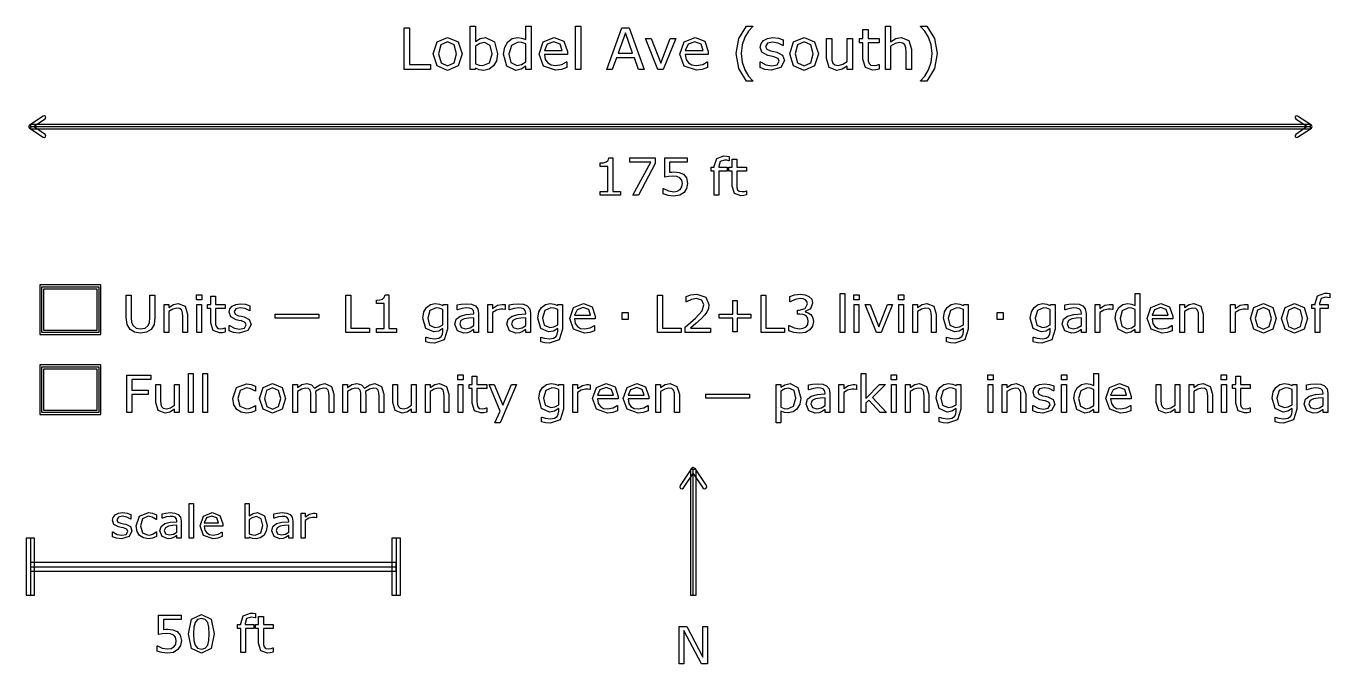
# Model space of a CAD drawing. Extents: x -3 to 198, y 3 to 612.
# Drawn here: x 11.4 to 71.8, y 3.1 to 32.7 of the extents above; entities that cross this region are included whole.
import ezdxf

# ---------------------------------------------------------------- set-up
doc = ezdxf.new("R2010")
doc.units = 0
doc.header["$MEASUREMENT"] = 0
doc.layers.add('Layer 1', color=7, linetype='Continuous')

msp = doc.modelspace()

# ---------------------------------------------------------------- linework, layer by layer
at = {"layer": 'Layer 1', "color": 7}
for points in [[(33.272863, 31.39626), (33.221187, 31.070691), (33.084244, 30.827804), (32.882706, 30.674081), (32.641118, 30.623678), (32.426663, 30.653391), (32.245794, 30.730914), (32.230289, 30.663736), (32.002912, 30.663736), (32.002912, 32.673958), (32.245791, 32.673958), (32.245791, 31.955642), (32.462834, 32.09259), (32.721215, 32.146856), (33.124291, 31.950483), (33.27286, 31.39626), (33.272863, 31.39626)], [(34.821861, 30.663868), (34.578982, 30.663868), (34.578982, 30.815025), (34.360651, 30.674213), (34.113895, 30.62381), (33.703069, 30.822777), (33.551916, 31.374406), (33.603591, 31.701272), (33.745702, 31.945429), (33.949822, 32.095315), (34.192701, 32.146988), (34.39424, 32.122382), (34.578982, 32.048749), (34.578982, 32.674038), (34.821861, 32.674038), (34.821861, 30.663868)], [(37.121461, 30.663868), (36.878581, 30.663868), (36.878581, 32.674091), (37.121461, 32.674091), (37.121461, 30.663868)], [(45.097707, 30.131607), (44.801861, 30.131607), (44.446584, 30.703926), (44.319978, 31.402849), (44.446584, 32.101771), (44.801861, 32.674091), (45.097707, 32.674091), (45.097707, 32.661126), (44.897462, 32.442792), (44.721761, 32.155984), (44.595155, 31.805888), (44.547353, 31.402822), (44.593864, 30.998433), (44.721761, 30.649634), (44.898753, 30.362826), (45.097707, 30.144492), (45.097707, 30.131607)], [(52.434458, 30.663868), (52.191582, 30.663868), (52.191582, 31.485531), (52.179967, 31.671559), (52.137334, 31.808507), (52.044315, 31.888597), (51.886703, 31.915716), (51.678706, 31.866636), (51.470709, 31.74133), (51.470709, 30.663736), (51.22783, 30.663736), (51.22783, 32.673958), (51.470709, 32.673958), (51.470709, 31.946593), (51.705836, 32.093886), (51.955174, 32.146856), (52.311742, 32.006018), (52.434472, 31.60036), (52.434458, 30.663868)], [(53.630768, 31.402849), (53.504159, 30.703926), (53.148885, 30.131607), (52.853039, 30.131607), (52.853039, 30.144571), (53.051992, 30.362905), (53.228983, 30.649713), (53.355591, 30.998513), (53.40339, 31.402902), (53.355591, 31.805967), (53.228983, 32.156063), (53.051992, 32.442871), (52.853039, 32.661205), (52.853039, 32.67417), (53.148885, 32.67417), (53.504159, 32.10185), (53.630768, 31.402928), (53.630768, 31.402849)], [(30.160652, 30.663736), (28.943674, 30.663736), (28.943674, 32.587387), (29.199472, 32.587387), (29.199472, 30.891119), (30.160652, 30.891119), (30.160652, 30.663736)], [(31.626971, 31.384619), (31.446102, 30.827804), (30.961638, 30.623678), (30.474588, 30.827804), (30.295013, 31.384619), (30.474588, 31.941434), (30.961638, 32.146856), (31.446102, 31.941434), (31.626971, 31.384619), (31.626971, 31.384619)], [(36.507803, 31.360198), (35.444563, 31.360198), (35.48461, 31.127656), (35.594422, 30.966181), (35.753328, 30.873153), (35.957449, 30.842144), (36.253298, 30.9003), (36.466462, 31.016557), (36.479373, 31.016557), (36.479373, 30.75171), (36.228742, 30.665165), (35.960026, 30.630266), (35.399337, 30.824073), (35.197799, 31.376999), (35.390294, 31.938973), (35.899307, 32.146988), (36.348891, 31.976438), (36.507795, 31.491987), (36.507803, 31.360198)], [(40.068304, 30.663868), (39.795712, 30.663868), (39.607093, 31.200019), (38.775104, 31.200019), (38.586486, 30.663736), (38.326811, 30.663736), (39.027027, 32.587387), (39.36809, 32.587387), (40.068304, 30.663868)], [(39.528287, 31.419623), (39.191098, 32.364026), (38.852619, 31.419623), (39.528287, 31.419623)], [(41.524286, 32.10693), (40.940343, 30.663868), (40.696173, 30.663868), (40.116106, 32.10693), (40.379655, 32.10693), (40.826654, 30.958429), (41.269781, 32.10693), (41.524286, 32.10693)], [(43.026776, 31.360198), (41.963536, 31.360198), (42.003586, 31.127656), (42.113398, 30.966181), (42.272302, 30.873153), (42.476425, 30.842144), (42.772271, 30.9003), (42.985435, 31.016557), (42.998346, 31.016557), (42.998346, 30.75171), (42.747718, 30.665165), (42.478999, 30.630266), (41.918311, 30.824073), (41.716773, 31.376999), (41.909267, 31.938973), (42.41828, 32.146988), (42.867865, 31.976438), (43.026768, 31.491987), (43.026776, 31.360198)], [(46.557565, 31.079872), (46.393491, 30.755599), (45.947783, 30.628996), (45.653228, 30.666461), (45.429727, 30.750413), (45.429727, 31.023013), (45.442638, 31.023013), (45.698437, 30.884795), (45.968447, 30.834392), (46.219076, 30.886065), (46.30951, 31.048863), (46.260417, 31.178059), (46.071798, 31.252989), (45.936149, 31.280109), (45.784995, 31.313711), (45.514986, 31.460977), (45.43618, 31.701272), (45.472354, 31.869229), (45.584748, 32.01004), (45.7682, 32.105634), (46.018831, 32.141802), (46.279797, 32.109523), (46.500714, 32.033297), (46.500714, 31.773609), (46.487802, 31.773609), (46.261718, 31.888597), (46.000752, 31.936407), (45.77596, 31.884734), (45.684234, 31.733577), (45.739786, 31.599222), (45.915485, 31.525562), (46.065348, 31.494553), (46.204873, 31.466137), (46.465839, 31.333078), (46.557565, 31.079872), (46.557565, 31.079872)], [(48.134985, 31.384751), (47.954118, 30.827936), (47.469654, 30.62381), (46.982604, 30.827936), (46.803026, 31.384751), (46.982604, 31.941566), (47.469654, 32.146988), (47.954118, 31.941566), (48.134985, 31.384751), (48.134985, 31.384751)], [(49.70724, 30.663868), (49.464361, 30.663868), (49.464361, 30.824073), (49.229234, 30.675483), (48.981187, 30.62381), (48.627204, 30.762055), (48.500596, 31.170307), (48.500596, 32.10693), (48.743475, 32.10693), (48.743475, 31.285268), (48.75382, 31.096647), (48.797746, 30.963588), (48.888178, 30.880906), (49.049669, 30.854977), (49.255081, 30.904057), (49.464371, 31.029363), (49.464371, 32.106825), (49.707251, 32.106825), (49.70724, 30.663868)], [(50.934553, 30.676833), (50.784691, 30.64712), (50.641289, 30.635479), (50.305393, 30.754329), (50.190413, 31.135435), (50.190413, 31.902831), (50.02634, 31.902831), (50.02634, 32.106957), (50.190413, 32.106957), (50.190413, 32.521664), (50.433293, 32.521664), (50.433293, 32.106957), (50.934553, 32.106957), (50.934553, 31.902831), (50.433293, 31.902831), (50.433293, 31.245263), (50.438452, 31.06696), (50.474626, 30.94811), (50.552141, 30.871883), (50.704586, 30.8486), (50.828609, 30.865533), (50.921626, 30.895246), (50.934537, 30.895246), (50.934553, 30.676833)], [(31.37634, 31.384619), (31.266527, 31.800623), (30.961638, 31.937571), (30.654163, 31.800623), (30.545642, 31.384619), (30.655454, 30.972504), (30.961638, 30.832963), (31.265236, 30.971208), (31.37634, 31.384619), (31.37634, 31.384619)], [(33.022231, 31.389911), (32.936967, 31.781361), (32.66179, 31.915716), (32.447332, 31.869229), (32.245794, 31.751648), (32.245794, 30.924827), (32.422787, 30.860242), (32.592027, 30.84225), (32.907251, 30.974039), (33.022231, 31.390016), (33.022231, 31.389911)], [(34.578982, 31.01915), (34.578982, 31.847269), (34.403283, 31.907964), (34.234042, 31.924897), (33.916233, 31.78279), (33.802545, 31.379724), (33.890394, 30.988274), (34.172032, 30.855215), (34.38132, 30.900432), (34.578982, 31.019283), (34.578982, 31.01915)], [(36.271384, 31.546253), (36.174492, 31.842083), (35.886395, 31.946725), (35.575044, 31.831764), (35.444563, 31.546253), (36.271384, 31.546253)], [(42.790358, 31.546253), (42.693465, 31.842083), (42.405368, 31.946725), (42.094018, 31.831764), (41.963536, 31.546253), (42.790358, 31.546253)], [(47.884356, 31.384751), (47.774543, 31.800755), (47.469654, 31.937703), (47.162179, 31.800755), (47.053658, 31.384751), (47.16347, 30.972637), (47.469654, 30.833096), (47.773252, 30.97134), (47.884356, 31.384751), (47.884356, 31.384751)], [(12.23283, 28.507279), (11.597727, 28.084052), (11.562235, 28.017906), (11.597727, 27.95176), (12.23283, 27.528533), (12.29247, 27.516838), (12.3429, 27.550758), (12.354596, 27.610395), (12.320681, 27.660825), (11.784797, 28.017906), (12.320681, 28.374987), (12.354596, 28.425417), (12.3429, 28.485054), (12.29247, 28.518974), (12.23283, 28.507279), (12.23283, 28.507279)], [(70.317065, 28.507279), (70.257425, 28.518973), (70.206996, 28.485054), (70.195303, 28.425416), (70.229221, 28.374987), (70.765105, 28.017906), (70.229221, 27.660825), (70.195303, 27.610396), (70.206996, 27.550758), (70.257425, 27.516839), (70.317065, 27.528533), (70.95217, 27.95176), (70.987662, 28.017906), (70.95217, 28.084052), (70.317065, 28.507279)], [(11.641652, 28.123845), (11.641652, 27.911967), (70.908244, 27.911967), (70.908244, 28.123845), (11.641652, 28.123845)], [(11.641652, 28.017906), (70.908244, 28.017906)], [(38.958233, 24.84291), (38.02108, 24.84291), (38.02108, 25.019651), (38.381524, 25.019651), (38.381524, 26.180033), (38.02108, 26.180033), (38.02108, 26.338174), (38.178049, 26.349816), (38.304784, 26.385852), (38.388501, 26.459115), (38.424545, 26.58003), (38.604766, 26.58003), (38.604766, 25.019678), (38.958233, 25.019678), (38.958233, 24.84291)], [(40.575573, 26.314918), (39.791902, 24.84291), (39.54308, 24.84291), (40.376747, 26.370718), (39.390762, 26.370718), (39.390762, 26.574209), (40.575573, 26.574209), (40.575573, 26.314918)], [(42.07083, 25.392872), (42.026644, 25.161494), (41.905722, 24.975466), (41.705734, 24.849895), (41.438309, 24.806874), (41.165072, 24.837089), (40.942992, 24.908024), (40.942992, 25.153345), (40.959263, 25.153345), (41.182505, 25.049867), (41.433653, 25.00801), (41.592945, 25.031293), (41.731309, 25.112679), (41.808048, 25.232456), (41.834792, 25.394063), (41.803397, 25.545219), (41.718519, 25.644041), (41.570855, 25.705662), (41.377844, 25.724183), (41.180182, 25.71016), (41.0174, 25.682273), (41.0174, 26.574077), (42.059196, 26.574077), (42.059196, 26.370586), (41.241806, 26.370586), (41.241806, 25.910158), (41.344123, 25.917038), (41.434817, 25.919683), (41.681313, 25.895342), (41.875488, 25.811601), (42.019664, 25.646501), (42.070824, 25.393031), (42.07083, 25.392872)], [(43.990477, 26.440489), (43.978862, 26.440489), (43.884684, 26.461391), (43.782364, 26.473032), (43.577725, 26.410247), (43.514937, 26.185854), (43.514937, 26.141669), (43.909099, 26.141669), (43.909099, 25.957969), (43.521914, 25.957969), (43.521914, 24.84291), (43.303323, 24.84291), (43.303323, 25.957969), (43.155657, 25.957969), (43.155657, 26.141669), (43.303323, 26.141669), (43.303323, 26.18469), (43.418433, 26.53931), (43.750969, 26.663717), (43.882358, 26.656838), (43.99049, 26.640434), (43.990477, 26.440489)], [(44.803218, 24.854525), (44.668341, 24.827802), (44.53928, 24.817219), (44.236973, 24.92419), (44.133492, 25.267195), (44.133492, 25.957863), (43.985826, 25.957863), (43.985826, 26.141563), (44.133492, 26.141563), (44.133492, 26.514784), (44.352083, 26.514784), (44.352083, 26.141563), (44.803218, 26.141563), (44.803218, 25.957863), (44.352083, 25.957863), (44.352083, 25.366017), (44.356739, 25.205574), (44.389294, 25.098603), (44.459056, 25.029997), (44.596258, 25.009095), (44.707878, 25.024176), (44.791595, 25.050925), (44.80321, 25.050925), (44.803218, 24.854525)], [(12.078317, 20.70208), (12.078317, 18.40042), (14.909149, 18.40042), (14.909149, 20.70208), (12.078317, 20.70208)], [(12.263319, 20.517084), (14.724147, 20.517084), (14.724147, 18.585416), (12.263319, 18.585416), (12.263319, 20.517084)], [(17.410931, 19.188216), (17.369073, 18.85918), (17.234198, 18.626638), (17.024908, 18.497575), (16.745856, 18.456882), (16.462153, 18.499903), (16.258677, 18.626638), (16.122639, 18.856852), (16.081944, 19.188216), (16.081944, 20.224217), (16.312162, 20.224217), (16.312162, 19.1766), (16.330765, 18.95451), (16.395877, 18.806846), (16.534241, 18.692916), (16.745855, 18.654525), (16.95747, 18.691752), (17.096996, 18.806846), (17.160946, 18.958002), (17.180713, 19.17078), (17.180713, 20.224217), (17.410931, 20.224217), (17.410931, 19.188216)], [(19.574749, 20.009111), (19.328253, 20.009111), (19.328253, 20.235832), (19.574749, 20.235832), (19.574749, 20.009111)], [(20.667705, 18.50456), (20.532829, 18.477837), (20.403768, 18.467253), (20.101461, 18.574224), (19.997979, 18.91723), (19.997979, 19.607897), (19.850314, 19.607897), (19.850314, 19.791597), (19.997979, 19.791597), (19.997979, 20.164818), (20.21657, 20.164818), (20.21657, 19.791597), (20.667705, 19.791597), (20.667705, 19.607897), (20.21657, 19.607897), (20.21657, 19.016052), (20.221221, 18.855608), (20.253778, 18.748637), (20.323541, 18.680031), (20.460741, 18.659129), (20.572362, 18.67421), (20.656078, 18.70096), (20.667706, 18.70096), (20.667705, 18.50456)], [(27.340544, 18.492918), (26.245264, 18.492918), (26.245264, 20.224217), (26.475482, 20.224217), (26.475482, 18.697546), (27.340544, 18.697546), (27.340544, 18.492918)], [(28.598607, 18.492918), (27.661454, 18.492918), (27.661454, 18.669659), (28.021898, 18.669659), (28.021898, 19.830041), (27.661454, 19.830041), (27.661454, 19.988182), (27.818423, 19.999824), (27.945159, 20.03586), (28.028875, 20.109123), (28.064919, 20.230038), (28.24514, 20.230038), (28.24514, 18.669686), (28.598607, 18.669686), (28.598607, 18.492918)], [(41.778018, 18.492918), (40.682737, 18.492918), (40.682737, 20.224217), (40.912956, 20.224217), (40.912956, 18.697546), (41.778018, 18.697546), (41.778018, 18.492918)], [(43.134911, 18.492918), (41.96289, 18.492918), (41.96289, 18.735937), (42.207061, 18.945223), (42.436115, 19.153344), (42.74191, 19.496349), (42.824465, 19.771912), (42.734936, 19.982362), (42.487275, 20.059091), (42.25822, 20.02189), (42.017537, 19.907934), (42.005922, 19.907934), (42.005922, 20.152118), (42.225674, 20.226519), (42.493099, 20.260253), (42.910515, 20.131189), (43.061669, 19.783527), (43.036084, 19.598663), (42.962831, 19.437056), (42.855863, 19.295187), (42.708197, 19.140564), (42.451236, 18.903366), (42.203579, 18.691752), (43.134916, 18.691752), (43.134911, 18.492918)], [(44.994096, 19.158), (44.360414, 19.158), (44.360414, 18.524324), (44.167404, 18.524324), (44.167404, 19.158), (43.533722, 19.158), (43.533722, 19.344029), (44.167404, 19.344029), (44.167404, 19.977705), (44.360414, 19.977705), (44.360414, 19.344029), (44.994096, 19.344029), (44.994096, 19.158)], [(46.566092, 18.492918), (45.470811, 18.492918), (45.470811, 20.224217), (45.70103, 20.224217), (45.70103, 18.697546), (46.566092, 18.697546), (46.566092, 18.492918)], [(47.770667, 19.326593), (47.862522, 19.201021), (47.898566, 19.00568), (47.855545, 18.788246), (47.734623, 18.616161), (47.528822, 18.495246), (47.270698, 18.456882), (46.986996, 18.491754), (46.757939, 18.566181), (46.757939, 18.809174), (46.775375, 18.809174), (47.007919, 18.701039), (47.266041, 18.658018), (47.421846, 18.682359), (47.555558, 18.754458), (47.634624, 18.867224), (47.661368, 19.023036), (47.631137, 19.176521), (47.549746, 19.273015), (47.42301, 19.321857), (47.262554, 19.335879), (47.157909, 19.335879), (47.157909, 19.528893), (47.2393, 19.528893), (47.520678, 19.602156), (47.626485, 19.818426), (47.599744, 19.927725), (47.52533, 20.005618), (47.418359, 20.047475), (47.289298, 20.059117), (47.054428, 20.019588), (46.819557, 19.907961), (46.807942, 19.907961), (46.807942, 20.15098), (47.027697, 20.225407), (47.295121, 20.26028), (47.518363, 20.236996), (47.692771, 20.162569), (47.819506, 20.027711), (47.862528, 19.842847), (47.760208, 19.590514), (47.520689, 19.455656), (47.520689, 19.439252), (47.648588, 19.399723), (47.770672, 19.326487), (47.770667, 19.326593)], [(49.350802, 18.492918), (49.132211, 18.492918), (49.132211, 20.30211), (49.350802, 20.30211), (49.350802, 18.492918)], [(50.018202, 20.009111), (49.771706, 20.009111), (49.771706, 20.235832), (50.018202, 20.235832), (50.018202, 20.009111)], [(52.080872, 20.009111), (51.834376, 20.009111), (51.834376, 20.235832), (52.080872, 20.235832), (52.080872, 20.009111)], [(63.013905, 18.492918), (62.795312, 18.492918), (62.795312, 18.628967), (62.598814, 18.502231), (62.376733, 18.456882), (62.006989, 18.635925), (61.870951, 19.132415), (61.91746, 19.426578), (62.045359, 19.646341), (62.22907, 19.781199), (62.44766, 19.827713), (62.629045, 19.805752), (62.795312, 19.739474), (62.795312, 20.302242), (63.013905, 20.302242), (63.013905, 18.492918)], [(71.812192, 20.090497), (71.800577, 20.090497), (71.706396, 20.111399), (71.604076, 20.12304), (71.39944, 20.060255), (71.336652, 19.835862), (71.336652, 19.791677), (71.730814, 19.791677), (71.730814, 19.607977), (71.343629, 19.607977), (71.343629, 18.492918), (71.125038, 18.492918), (71.125038, 19.607977), (70.977372, 19.607977), (70.977372, 19.791677), (71.125038, 19.791677), (71.125038, 19.834698), (71.240145, 20.189318), (71.572683, 20.313725), (71.70407, 20.306846), (71.812202, 20.290442), (71.812192, 20.090497)], [(18.918976, 18.492918), (18.700385, 18.492918), (18.700385, 19.232401), (18.689921, 19.399829), (18.651552, 19.523098), (18.567836, 19.595171), (18.425984, 19.619512), (18.238786, 19.575327), (18.051589, 19.462535), (18.051589, 18.492918), (17.832998, 18.492918), (17.832998, 19.791677), (18.051589, 19.791677), (18.051589, 19.647505), (18.263204, 19.780035), (18.487608, 19.827713), (18.808518, 19.700978), (18.918977, 19.335879), (18.918976, 18.492918)], [(19.560797, 18.492918), (19.342206, 18.492918), (19.342206, 19.791677), (19.560797, 19.791677), (19.560797, 18.492918)], [(21.859491, 18.867329), (21.711826, 18.575494), (21.310688, 18.461538), (21.045588, 18.495273), (20.844438, 18.570838), (20.844438, 18.816186), (20.856064, 18.816186), (21.086282, 18.691779), (21.32929, 18.646429), (21.554857, 18.692943), (21.636248, 18.839442), (21.592064, 18.9557), (21.422308, 19.023142), (21.300222, 19.047484), (21.164184, 19.077699), (20.921176, 19.210255), (20.85025, 19.426526), (20.882806, 19.577682), (20.983963, 19.704417), (21.149069, 19.790459), (21.374636, 19.823003), (21.609505, 19.793952), (21.80833, 19.725346), (21.80833, 19.491639), (21.796704, 19.491639), (21.593228, 19.595118), (21.358359, 19.638139), (21.156046, 19.591625), (21.073493, 19.455603), (21.12349, 19.334662), (21.28162, 19.268411), (21.416495, 19.240497), (21.542069, 19.214833), (21.776938, 19.095082), (21.859491, 18.867171), (21.859491, 18.867329)], [(24.997667, 19.158027), (22.972212, 19.158027), (22.972212, 19.344055), (24.997667, 19.344055), (24.997667, 19.158027)], [(30.957761, 18.640582), (30.807769, 18.155733), (30.346173, 18.001085), (30.143859, 18.016166), (29.950849, 18.056885), (29.950849, 18.280114), (29.962464, 18.280114), (30.13222, 18.228944), (30.364765, 18.197564), (30.549637, 18.224313), (30.663582, 18.298714), (30.721719, 18.408013), (30.739155, 18.55102), (30.739155, 18.669633), (30.549632, 18.55102), (30.320577, 18.512656), (29.950833, 18.680084), (29.814795, 19.154481), (29.861303, 19.442824), (29.990364, 19.653273), (30.174075, 19.781173), (30.389175, 19.827686), (30.577537, 19.804403), (30.739155, 19.735823), (30.753099, 19.791624), (30.957738, 19.791624), (30.957761, 18.640582)], [(30.739171, 18.849867), (30.739171, 19.55797), (30.576389, 19.613771), (30.427561, 19.631233), (30.143859, 19.510319), (30.040375, 19.159191), (30.117115, 18.827801), (30.371752, 18.715035), (30.562437, 18.751072), (30.739171, 18.849893), (30.739171, 18.849867)], [(32.397207, 18.492918), (32.179778, 18.492918), (32.179778, 18.631268), (32.100712, 18.575468), (32.00537, 18.519667), (31.879796, 18.475482), (31.713527, 18.456961), (31.415871, 18.573219), (31.293787, 18.869711), (31.356573, 19.108073), (31.537958, 19.252245), (31.822824, 19.323179), (32.179778, 19.351093), (32.179778, 19.384801), (32.153036, 19.508044), (32.078622, 19.584799), (31.967, 19.620835), (31.830962, 19.630096), (31.639113, 19.606812), (31.420522, 19.541699), (31.408907, 19.541699), (31.408907, 19.763763), (31.593779, 19.802128), (31.832137, 19.82303), (32.070494, 19.799746), (32.247225, 19.722991), (32.358848, 19.58464), (32.397217, 19.374191), (32.397207, 18.492918)], [(33.628526, 19.553314), (33.616911, 19.553314), (33.521568, 19.569718), (33.413436, 19.575539), (33.218099, 19.530189), (33.036714, 19.415096), (33.036714, 18.492918), (32.818124, 18.492918), (32.818124, 19.791677), (33.036714, 19.791677), (33.036714, 19.599827), (33.265769, 19.747491), (33.469247, 19.791677), (33.551799, 19.788237), (33.628539, 19.777918), (33.628526, 19.553314)], [(34.801708, 18.492918), (34.584279, 18.492918), (34.584279, 18.631268), (34.505214, 18.575468), (34.409871, 18.519667), (34.284297, 18.475482), (34.118031, 18.456961), (33.820375, 18.573219), (33.698288, 18.869711), (33.761074, 19.108073), (33.942459, 19.252245), (34.227325, 19.323179), (34.584279, 19.351093), (34.584279, 19.384801), (34.557538, 19.508044), (34.483124, 19.584799), (34.371501, 19.620835), (34.235463, 19.630096), (34.043617, 19.606812), (33.825024, 19.541699), (33.813408, 19.541699), (33.813408, 19.763763), (33.998281, 19.802128), (34.236638, 19.82303), (34.474996, 19.799746), (34.651729, 19.722991), (34.763349, 19.58464), (34.801719, 19.374191), (34.801708, 18.492918)], [(36.276036, 18.640582), (36.126044, 18.155733), (35.664444, 18.001085), (35.462131, 18.016166), (35.26912, 18.056885), (35.26912, 18.280114), (35.280735, 18.280114), (35.450492, 18.228944), (35.683034, 18.197564), (35.867906, 18.224313), (35.981854, 18.298714), (36.039991, 18.408013), (36.057427, 18.55102), (36.057427, 18.669633), (35.867903, 18.55102), (35.638849, 18.512656), (35.269104, 18.680084), (35.133066, 19.154481), (35.179575, 19.442824), (35.308638, 19.653273), (35.492346, 19.781173), (35.70745, 19.827686), (35.895809, 19.804403), (36.057427, 19.735823), (36.07137, 19.791624), (36.276009, 19.791624), (36.276036, 18.640582)], [(36.057443, 18.849867), (36.057443, 19.55797), (35.894663, 19.613771), (35.745835, 19.631233), (35.462131, 19.510319), (35.35865, 19.159191), (35.43539, 18.827801), (35.690024, 18.715035), (35.880709, 18.751072), (36.057443, 18.849893), (36.057443, 18.849867)], [(37.793382, 19.119636), (36.836465, 19.119636), (36.872509, 18.910324), (36.971339, 18.764989), (37.114354, 18.681275), (37.298064, 18.653361), (37.564328, 18.705696), (37.756174, 18.810338), (37.767789, 18.810338), (37.767789, 18.571975), (37.542222, 18.494082), (37.300377, 18.462676), (36.795756, 18.637089), (36.614371, 19.134743), (36.787618, 19.64052), (37.245727, 19.827713), (37.650354, 19.674228), (37.793369, 19.238222), (37.793382, 19.119636)], [(37.580605, 19.287064), (37.493401, 19.553314), (37.234115, 19.647505), (36.9539, 19.544027), (36.836465, 19.287064), (37.580605, 19.287064)], [(39.318867, 19.087066), (39.040978, 19.087066), (39.040978, 19.416127), (39.318867, 19.416127), (39.318867, 19.087066)], [(50.004258, 18.492918), (49.785665, 18.492918), (49.785665, 19.791677), (50.004258, 19.791677), (50.004258, 18.492918)], [(51.559974, 19.791677), (51.034425, 18.492918), (50.814671, 18.492918), (50.292611, 19.791677), (50.529805, 19.791677), (50.932106, 18.75803), (51.33092, 19.791677), (51.559974, 19.791677)], [(52.066929, 18.492918), (51.848338, 18.492918), (51.848338, 19.791677), (52.066929, 19.791677), (52.066929, 18.492918)], [(53.585439, 18.492918), (53.366849, 18.492918), (53.366849, 19.232401), (53.356398, 19.399829), (53.318028, 19.523098), (53.234311, 19.595171), (53.09246, 19.619512), (52.905263, 19.575327), (52.718065, 19.462535), (52.718065, 18.492918), (52.499474, 18.492918), (52.499474, 19.791677), (52.718065, 19.791677), (52.718065, 19.647505), (52.929681, 19.780035), (53.154084, 19.827713), (53.474994, 19.700978), (53.585453, 19.335879), (53.585439, 18.492918)], [(55.059767, 18.640582), (54.909775, 18.155733), (54.448176, 18.001085), (54.245865, 18.016166), (54.052852, 18.056885), (54.052852, 18.280114), (54.064467, 18.280114), (54.234223, 18.228944), (54.466768, 18.197564), (54.65164, 18.224313), (54.765585, 18.298714), (54.823722, 18.408013), (54.841158, 18.55102), (54.841158, 18.669633), (54.651635, 18.55102), (54.422577, 18.512656), (54.052833, 18.680084), (53.916795, 19.154481), (53.963304, 19.442824), (54.092367, 19.653273), (54.276075, 19.781173), (54.491178, 19.827686), (54.67954, 19.804403), (54.841158, 19.735823), (54.855102, 19.791624), (55.059741, 19.791624), (55.059767, 18.640582)], [(54.841177, 18.849867), (54.841177, 19.55797), (54.678395, 19.613771), (54.529567, 19.631233), (54.245865, 19.510319), (54.142381, 19.159191), (54.219121, 18.827801), (54.473756, 18.715035), (54.664443, 18.751072), (54.841177, 18.849893), (54.841177, 18.849867)], [(56.684085, 19.087066), (56.406193, 19.087066), (56.406193, 19.416127), (56.684085, 19.416127), (56.684085, 19.087066)], [(59.083934, 18.640582), (58.933945, 18.155733), (58.472346, 18.001085), (58.270032, 18.016166), (58.077022, 18.056885), (58.077022, 18.280114), (58.088637, 18.280114), (58.258393, 18.228944), (58.490938, 18.197564), (58.67581, 18.224313), (58.789755, 18.298714), (58.847892, 18.408013), (58.865328, 18.55102), (58.865328, 18.669633), (58.675805, 18.55102), (58.44675, 18.512656), (58.077006, 18.680084), (57.940968, 19.154481), (57.987476, 19.442824), (58.116537, 19.653273), (58.300248, 19.781173), (58.515348, 19.827686), (58.70371, 19.804403), (58.865328, 19.735823), (58.879272, 19.791624), (59.083911, 19.791624), (59.083934, 18.640582)], [(58.865344, 18.849867), (58.865344, 19.55797), (58.702562, 19.613771), (58.553734, 19.631233), (58.270032, 19.510319), (58.166551, 19.159191), (58.243288, 18.827801), (58.497925, 18.715035), (58.68861, 18.751072), (58.865344, 18.849893), (58.865344, 18.849867)], [(60.523361, 18.492918), (60.305932, 18.492918), (60.305932, 18.631268), (60.226867, 18.575468), (60.131524, 18.519667), (60.005951, 18.475482), (59.839684, 18.456961), (59.542028, 18.573219), (59.419942, 18.869711), (59.482727, 19.108073), (59.664112, 19.252245), (59.948978, 19.323179), (60.305932, 19.351093), (60.305932, 19.384801), (60.279191, 19.508044), (60.204777, 19.584799), (60.093155, 19.620835), (59.957117, 19.630096), (59.76527, 19.606812), (59.546677, 19.541699), (59.535062, 19.541699), (59.535062, 19.763763), (59.719934, 19.802128), (59.958291, 19.82303), (60.196649, 19.799746), (60.373382, 19.722991), (60.485002, 19.58464), (60.523372, 19.374191), (60.523361, 18.492918)], [(61.75468, 19.553314), (61.743065, 19.553314), (61.647723, 19.569718), (61.53959, 19.575539), (61.344254, 19.530189), (61.162869, 19.415096), (61.162869, 18.492918), (60.944278, 18.492918), (60.944278, 19.791677), (61.162869, 19.791677), (61.162869, 19.599827), (61.391924, 19.747491), (61.595401, 19.791677), (61.677954, 19.788237), (61.754693, 19.777918), (61.75468, 19.553314)], [(62.795312, 18.812667), (62.795312, 19.55797), (62.637184, 19.612607), (62.484866, 19.627688), (62.198838, 19.499789), (62.096519, 19.137019), (62.175584, 18.7847), (62.429057, 18.66495), (62.617417, 18.705643), (62.795312, 18.812614), (62.795312, 18.812667)], [(64.531251, 19.119636), (63.574334, 19.119636), (63.610378, 18.910324), (63.70921, 18.764989), (63.852223, 18.681275), (64.035933, 18.653361), (64.302197, 18.705696), (64.494043, 18.810338), (64.505658, 18.810338), (64.505658, 18.571975), (64.280091, 18.494082), (64.038246, 18.462676), (63.533625, 18.637089), (63.35224, 19.134743), (63.525487, 19.64052), (63.983596, 19.827713), (64.388223, 19.674228), (64.531238, 19.238222), (64.531251, 19.119636)], [(64.318474, 19.287064), (64.23127, 19.553314), (63.971984, 19.647505), (63.691769, 19.544027), (63.574334, 19.287064), (64.318474, 19.287064)], [(65.948604, 18.492918), (65.730013, 18.492918), (65.730013, 19.232401), (65.719562, 19.399829), (65.681193, 19.523098), (65.597476, 19.595171), (65.455625, 19.619512), (65.268427, 19.575327), (65.081229, 19.462535), (65.081229, 18.492918), (64.862639, 18.492918), (64.862639, 19.791677), (65.081229, 19.791677), (65.081229, 19.647505), (65.292846, 19.780035), (65.517249, 19.827713), (65.838159, 19.700978), (65.948617, 19.335879), (65.948604, 18.492918)], [(68.017079, 19.553314), (68.005464, 19.553314), (67.910122, 19.569718), (67.801989, 19.575539), (67.60665, 19.530189), (67.425268, 19.415096), (67.425268, 18.492918), (67.206678, 18.492918), (67.206678, 19.791677), (67.425268, 19.791677), (67.425268, 19.599827), (67.654323, 19.747491), (67.857798, 19.791677), (67.94035, 19.788237), (68.01709, 19.777918), (68.017079, 19.553314)], [(69.329789, 19.141702), (69.16701, 18.640582), (68.73099, 18.456882), (68.292645, 18.640582), (68.131027, 19.141702), (68.292645, 19.642849), (68.73099, 19.827713), (69.16701, 19.642849), (69.329789, 19.141702), (69.329789, 19.141702)], [(69.104222, 19.141702), (69.005392, 19.516113), (68.73099, 19.639356), (68.454263, 19.516113), (68.356595, 19.141702), (68.455425, 18.77081), (68.73099, 18.645238), (69.004228, 18.769645), (69.104222, 19.141702), (69.104222, 19.141702)], [(70.775048, 19.141702), (70.612268, 18.640582), (70.176249, 18.456882), (69.737903, 18.640582), (69.576286, 19.141702), (69.737903, 19.642849), (70.176249, 19.827713), (70.612268, 19.642849), (70.775048, 19.141702), (70.775048, 19.141702)], [(70.54948, 19.141702), (70.45065, 19.516113), (70.176249, 19.639356), (69.899521, 19.516113), (69.801853, 19.141702), (69.900683, 18.77081), (70.176249, 18.645238), (70.449486, 18.769645), (70.54948, 19.141702), (70.54948, 19.141702)], [(32.179778, 18.812667), (32.179778, 19.174272), (31.943746, 19.15681), (31.729807, 19.123075), (31.577489, 19.039361), (31.519355, 18.884739), (31.586792, 18.71612), (31.792592, 18.66032), (32.003044, 18.704505), (32.179778, 18.81264), (32.179778, 18.812667)], [(34.584279, 18.812667), (34.584279, 19.174272), (34.348247, 19.15681), (34.134308, 19.123075), (33.981993, 19.039361), (33.923856, 18.884739), (33.991293, 18.71612), (34.197093, 18.66032), (34.407545, 18.704505), (34.584279, 18.81264), (34.584279, 18.812667)], [(60.305932, 18.812667), (60.305932, 19.174272), (60.0699, 19.15681), (59.855961, 19.123075), (59.703646, 19.039361), (59.645509, 18.884739), (59.712946, 18.71612), (59.918747, 18.66032), (60.129199, 18.704505), (60.305932, 18.81264), (60.305932, 18.812667)], [(12.078317, 16.997918), (12.078317, 14.696258), (14.909149, 14.696258), (14.909149, 16.997918), (12.078317, 16.997918)], [(12.263319, 16.812922), (14.724147, 16.812922), (14.724147, 14.881254), (12.263319, 14.881254), (12.263319, 16.812922)], [(17.213269, 16.3154), (16.337742, 16.3154), (16.337742, 15.827059), (17.090021, 15.827059), (17.090021, 15.622431), (16.337742, 15.622431), (16.337742, 14.788756), (16.107524, 14.788756), (16.107524, 16.520055), (17.213269, 16.520055), (17.213269, 16.3154)], [(19.186402, 14.788756), (18.967811, 14.788756), (18.967811, 16.597948), (19.186402, 16.597948), (19.186402, 14.788756)], [(19.839849, 14.788756), (19.621258, 14.788756), (19.621258, 16.597948), (19.839849, 16.597948), (19.839849, 14.788756)], [(31.676321, 16.304949), (31.429825, 16.304949), (31.429825, 16.53167), (31.676321, 16.53167), (31.676321, 16.304949)], [(32.769285, 14.800398), (32.634408, 14.773675), (32.505347, 14.763091), (32.20304, 14.870062), (32.099559, 15.213068), (32.099559, 15.903735), (31.951892, 15.903735), (31.951892, 16.087435), (32.099559, 16.087435), (32.099559, 16.460656), (32.318149, 16.460656), (32.318149, 16.087435), (32.769285, 16.087435), (32.769285, 15.903735), (32.318149, 15.903735), (32.318149, 15.31189), (32.322806, 15.151446), (32.355363, 15.044475), (32.425126, 14.975869), (32.562325, 14.954967), (32.673947, 14.970048), (32.757661, 14.996798), (32.769303, 14.996798), (32.769285, 14.800398)], [(51.276262, 14.788756), (50.987909, 14.788756), (50.467011, 15.357318), (50.32516, 15.22246), (50.32516, 14.788756), (50.106567, 14.788756), (50.106567, 16.597948), (50.32516, 16.597948), (50.32516, 15.43754), (50.956516, 16.087515), (51.232079, 16.087515), (50.628629, 15.487546), (51.276262, 14.788756)], [(51.741351, 16.304949), (51.494853, 16.304949), (51.494853, 16.53167), (51.741351, 16.53167), (51.741351, 16.304949)], [(56.222477, 16.304949), (55.975981, 16.304949), (55.975981, 16.53167), (56.222477, 16.53167), (56.222477, 16.304949)], [(59.623438, 16.304949), (59.376942, 16.304949), (59.376942, 16.53167), (59.623438, 16.53167), (59.623438, 16.304949)], [(61.095419, 14.788756), (60.876828, 14.788756), (60.876828, 14.924805), (60.680328, 14.798069), (60.45825, 14.75272), (60.088506, 14.931763), (59.952468, 15.428253), (59.998976, 15.722416), (60.126873, 15.942179), (60.310584, 16.077037), (60.529174, 16.123551), (60.710559, 16.10159), (60.876828, 16.035312), (60.876828, 16.59808), (61.095419, 16.59808), (61.095419, 14.788756)], [(67.029933, 16.304949), (66.783437, 16.304949), (66.783437, 16.53167), (67.029933, 16.53167), (67.029933, 16.304949)], [(68.122899, 14.800398), (67.988023, 14.773675), (67.858962, 14.763091), (67.556655, 14.870062), (67.453174, 15.213068), (67.453174, 15.903735), (67.305507, 15.903735), (67.305507, 16.087435), (67.453174, 16.087435), (67.453174, 16.460656), (67.671764, 16.460656), (67.671764, 16.087435), (68.122899, 16.087435), (68.122899, 15.903735), (67.671764, 15.903735), (67.671764, 15.31189), (67.676421, 15.151446), (67.708975, 15.044475), (67.778738, 14.975869), (67.91594, 14.954967), (68.02756, 14.970048), (68.111276, 14.996798), (68.122891, 14.996798), (68.122899, 14.800398)], [(18.535279, 14.788756), (18.316688, 14.788756), (18.316688, 14.932927), (18.105074, 14.799233), (17.881832, 14.75272), (17.563247, 14.877127), (17.4493, 15.244553), (17.4493, 16.087515), (17.667892, 16.087515), (17.667892, 15.348032), (17.677194, 15.178275), (17.716727, 15.058498), (17.798117, 14.984098), (17.943457, 14.960814), (18.128329, 15.005), (18.31669, 15.117791), (18.31669, 16.087488), (18.53528, 16.087488), (18.535279, 14.788756)], [(22.069943, 14.870142), (21.861816, 14.788756), (21.65369, 14.759678), (21.395566, 14.800371), (21.194416, 14.925969), (21.063029, 15.137582), (21.01652, 15.436402), (21.190928, 15.936358), (21.65369, 16.11773), (21.872281, 16.08635), (22.069943, 16.009621), (22.069943, 15.766602), (22.058314, 15.766602), (21.851351, 15.886352), (21.644387, 15.928209), (21.350219, 15.802638), (21.243249, 15.436402), (21.347894, 15.074797), (21.644387, 14.949199), (21.779262, 14.966662), (21.90251, 15.011985), (21.992039, 15.063155), (22.058314, 15.110833), (22.069943, 15.110833), (22.069943, 14.870142)], [(23.457066, 15.43754), (23.294285, 14.93642), (22.858266, 14.75272), (22.419921, 14.93642), (22.258303, 15.43754), (22.419921, 15.938687), (22.858266, 16.123551), (23.294285, 15.938687), (23.457066, 15.43754), (23.457066, 15.43754)], [(23.231498, 15.43754), (23.132667, 15.811951), (22.858266, 15.935194), (22.581539, 15.811951), (22.483871, 15.43754), (22.582702, 15.066648), (22.858266, 14.941076), (23.131505, 15.065483), (23.231498, 15.43754), (23.231498, 15.43754)], [(25.690648, 14.788756), (25.472057, 14.788756), (25.472057, 15.528239), (25.463918, 15.689873), (25.432525, 15.81428), (25.355785, 15.889845), (25.211608, 15.915509), (25.027899, 15.868995), (24.844189, 15.752738), (24.850002, 15.689952), (24.85233, 15.620182), (24.85233, 14.788756), (24.633739, 14.788756), (24.633739, 15.528239), (24.625601, 15.691037), (24.594207, 15.815444), (24.517468, 15.889845), (24.373291, 15.915509), (24.19307, 15.871324), (24.014011, 15.758532), (24.014011, 14.788756), (23.79542, 14.788756), (23.79542, 16.087515), (24.014011, 16.087515), (24.014011, 15.943343), (24.217487, 16.075873), (24.434915, 16.123551), (24.65932, 16.06775), (24.797683, 15.913101), (25.039528, 16.073571), (25.273235, 16.123551), (25.588332, 15.993323), (25.690651, 15.631717), (25.690648, 14.788756)], [(28.006783, 14.788756), (27.788192, 14.788756), (27.788192, 15.528239), (27.780043, 15.689873), (27.748647, 15.81428), (27.671908, 15.889845), (27.527731, 15.915509), (27.344023, 15.868995), (27.160313, 15.752738), (27.166134, 15.689952), (27.168515, 15.620182), (27.168515, 14.788756), (26.949924, 14.788756), (26.949924, 15.528239), (26.941775, 15.691037), (26.910382, 15.815444), (26.833643, 15.889845), (26.689466, 15.915509), (26.509243, 15.871324), (26.330185, 15.758532), (26.330185, 14.788756), (26.111594, 14.788756), (26.111594, 16.087515), (26.330185, 16.087515), (26.330185, 15.943343), (26.533661, 16.075873), (26.75109, 16.123551), (26.975494, 16.06775), (27.113857, 15.913101), (27.355702, 16.073571), (27.589408, 16.123551), (27.904505, 15.993323), (28.006825, 15.631717), (28.006783, 14.788756)], [(29.504365, 14.788756), (29.285772, 14.788756), (29.285772, 14.932927), (29.074158, 14.799233), (28.850916, 14.75272), (28.532332, 14.877127), (28.418384, 15.244553), (28.418384, 16.087515), (28.636977, 16.087515), (28.636977, 15.348032), (28.64629, 15.178275), (28.685824, 15.058498), (28.767213, 14.984098), (28.912553, 14.960814), (29.097425, 15.005), (29.285785, 15.117791), (29.285785, 16.087488), (29.504378, 16.087488), (29.504365, 14.788756)], [(31.020547, 14.788756), (30.801956, 14.788756), (30.801956, 15.528239), (30.791505, 15.695667), (30.753136, 15.818936), (30.669422, 15.891009), (30.527568, 15.91535), (30.34037, 15.871165), (30.153172, 15.758373), (30.153172, 14.788756), (29.934582, 14.788756), (29.934582, 16.087515), (30.153172, 16.087515), (30.153172, 15.943343), (30.364789, 16.075873), (30.589192, 16.123551), (30.910102, 15.996816), (31.02056, 15.631717), (31.020547, 14.788756)], [(31.662378, 14.788756), (31.443785, 14.788756), (31.443785, 16.087515), (31.662378, 16.087515), (31.662378, 14.788756)], [(34.14478, 16.087541), (33.386689, 14.309755), (33.15298, 14.309755), (33.394828, 14.851568), (32.877417, 16.087541), (33.11461, 16.087541), (33.513424, 15.124803), (33.915725, 16.087541), (34.14478, 16.087541)], [(36.321388, 14.936446), (36.171399, 14.451598), (35.709799, 14.296949), (35.507486, 14.31203), (35.314475, 14.35275), (35.314475, 14.575978), (35.32609, 14.575978), (35.495847, 14.524808), (35.728391, 14.493428), (35.913263, 14.520178), (36.027211, 14.594579), (36.085346, 14.703878), (36.102782, 14.846885), (36.102782, 14.965497), (35.913258, 14.846885), (35.684203, 14.80852), (35.314459, 14.975948), (35.178421, 15.450346), (35.22493, 15.738688), (35.353991, 15.949138), (35.537701, 16.077037), (35.752804, 16.123551), (35.941164, 16.100267), (36.102782, 16.031688), (36.116725, 16.087488), (36.321364, 16.087488), (36.321388, 14.936446)], [(36.102797, 15.145731), (36.102797, 15.853835), (35.940018, 15.909635), (35.79119, 15.927098), (35.507486, 15.806183), (35.404005, 15.455055), (35.480744, 15.123665), (35.735379, 15.0109), (35.926064, 15.046936), (36.102797, 15.145758), (36.102797, 15.145731)], [(37.56201, 15.849178), (37.550395, 15.849178), (37.455052, 15.865582), (37.34692, 15.871403), (37.151583, 15.826054), (36.970198, 15.71096), (36.970198, 14.788756), (36.751608, 14.788756), (36.751608, 16.087515), (36.970198, 16.087515), (36.970198, 15.895665), (37.199253, 16.043329), (37.402731, 16.087515), (37.485283, 16.084075), (37.562023, 16.073756), (37.56201, 15.849178)], [(38.854953, 15.4155), (37.898035, 15.4155), (37.93408, 15.206189), (38.032909, 15.060853), (38.175924, 14.977139), (38.359635, 14.949226), (38.625895, 15.00156), (38.817745, 15.106203), (38.829386, 15.106203), (38.829386, 14.86784), (38.603819, 14.789947), (38.361971, 14.758541), (37.857353, 14.932954), (37.675968, 15.430608), (37.849215, 15.936385), (38.307324, 16.123577), (38.711951, 15.970093), (38.854966, 15.534086), (38.854953, 15.4155)], [(38.642175, 15.582928), (38.554971, 15.849178), (38.295685, 15.94337), (38.015468, 15.839891), (37.898035, 15.582928), (38.642175, 15.582928)], [(40.273467, 15.4155), (39.31655, 15.4155), (39.352594, 15.206189), (39.451426, 15.060853), (39.594441, 14.977139), (39.778149, 14.949226), (40.044412, 15.00156), (40.236261, 15.106203), (40.247876, 15.106203), (40.247876, 14.86784), (40.022309, 14.789947), (39.780464, 14.758541), (39.275846, 14.932954), (39.094461, 15.430608), (39.267705, 15.936385), (39.725817, 16.123577), (40.130444, 15.970093), (40.273456, 15.534086), (40.273467, 15.4155)], [(40.060689, 15.582928), (39.973485, 15.849178), (39.714199, 15.94337), (39.433985, 15.839891), (39.31655, 15.582928), (40.060689, 15.582928)], [(41.690822, 14.788782), (41.472232, 14.788782), (41.472232, 15.528265), (41.461754, 15.695694), (41.423387, 15.818963), (41.33967, 15.891035), (41.197819, 15.915377), (41.010622, 15.871192), (40.823424, 15.7584), (40.823424, 14.788756), (40.604833, 14.788756), (40.604833, 16.087515), (40.823424, 16.087515), (40.823424, 15.943343), (41.035037, 16.075873), (41.259443, 16.123551), (41.580354, 15.996816), (41.690812, 15.631717), (41.690822, 14.788782)], [(47.31024, 15.453865), (47.264893, 15.164332), (47.136993, 14.943431), (46.955609, 14.809711), (46.735856, 14.763197), (46.552146, 14.785422), (46.385877, 14.854029), (46.385877, 14.309887), (46.167286, 14.309887), (46.167286, 16.087673), (46.385877, 16.087673), (46.385877, 15.951625), (46.581216, 16.07373), (46.813758, 16.12371), (47.17885, 15.94583), (47.31024, 15.453997), (47.31024, 15.453865)], [(47.084672, 15.448044), (47.004445, 15.799172), (46.757946, 15.915456), (46.568426, 15.874763), (46.385877, 15.767792), (46.385877, 15.031802), (46.545171, 14.974811), (46.697487, 14.95973), (46.982353, 15.082972), (47.084672, 15.44807), (47.084672, 15.448044)], [(48.660147, 14.788756), (48.442718, 14.788756), (48.442718, 14.927106), (48.363653, 14.871306), (48.268311, 14.815505), (48.142737, 14.77132), (47.976468, 14.752799), (47.678812, 14.869057), (47.556728, 15.165549), (47.619513, 15.403911), (47.800898, 15.548083), (48.085764, 15.619017), (48.442718, 15.646931), (48.442718, 15.680639), (48.415977, 15.803882), (48.341563, 15.880637), (48.229941, 15.916673), (48.093903, 15.925934), (47.902054, 15.90265), (47.683463, 15.837537), (47.671848, 15.837537), (47.671848, 16.059601), (47.85672, 16.097966), (48.095078, 16.118868), (48.333432, 16.095584), (48.510166, 16.018829), (48.621788, 15.880478), (48.660158, 15.670029), (48.660147, 14.788756)], [(49.891466, 15.849152), (49.879851, 15.849152), (49.784509, 15.865556), (49.676376, 15.871377), (49.48104, 15.826027), (49.299655, 15.710934), (49.299655, 14.788756), (49.081065, 14.788756), (49.081065, 16.087515), (49.299655, 16.087515), (49.299655, 15.895665), (49.52871, 16.043329), (49.732187, 16.087515), (49.81474, 16.084075), (49.89148, 16.073756), (49.891466, 15.849152)], [(51.727408, 14.788756), (51.508817, 14.788756), (51.508817, 16.087515), (51.727408, 16.087515), (51.727408, 14.788756)], [(53.245919, 14.788756), (53.027328, 14.788756), (53.027328, 15.528239), (53.01685, 15.695667), (52.978481, 15.818936), (52.894764, 15.891009), (52.752913, 15.91535), (52.565715, 15.871165), (52.378518, 15.758373), (52.378518, 14.788756), (52.159927, 14.788756), (52.159927, 16.087515), (52.378518, 16.087515), (52.378518, 15.943343), (52.590131, 16.075873), (52.814537, 16.123551), (53.135447, 15.996816), (53.245905, 15.631717), (53.245919, 14.788756)], [(54.720244, 14.93642), (54.570254, 14.451571), (54.108655, 14.296923), (53.906342, 14.312004), (53.713331, 14.352723), (53.713331, 14.575952), (53.724946, 14.575952), (53.894702, 14.524782), (54.127244, 14.493402), (54.312117, 14.520151), (54.426065, 14.594552), (54.484199, 14.703851), (54.501635, 14.846858), (54.501635, 14.965471), (54.312111, 14.846858), (54.083056, 14.808494), (53.713312, 14.975922), (53.577274, 15.450319), (53.623783, 15.738662), (53.752844, 15.949111), (53.936554, 16.077011), (54.151658, 16.123524), (54.340017, 16.100241), (54.501635, 16.031661), (54.515578, 16.087462), (54.720215, 16.087462), (54.720244, 14.93642)], [(54.501653, 15.145705), (54.501653, 15.853808), (54.338874, 15.909609), (54.190046, 15.927071), (53.906342, 15.806157), (53.80286, 15.455029), (53.8796, 15.123639), (54.134235, 15.010873), (54.32492, 15.04691), (54.501653, 15.145731), (54.501653, 15.145705)], [(56.208534, 14.788756), (55.989943, 14.788756), (55.989943, 16.087515), (56.208534, 16.087515), (56.208534, 14.788756)], [(57.727044, 14.788756), (57.508454, 14.788756), (57.508454, 15.528239), (57.497976, 15.695667), (57.459607, 15.818936), (57.37589, 15.891009), (57.234039, 15.91535), (57.046841, 15.871165), (56.859643, 15.758373), (56.859643, 14.788756), (56.641053, 14.788756), (56.641053, 16.087515), (56.859643, 16.087515), (56.859643, 15.943343), (57.07126, 16.075873), (57.295663, 16.123551), (57.616573, 15.996816), (57.727031, 15.631717), (57.727044, 14.788756)], [(59.075799, 15.163141), (58.928132, 14.871306), (58.526995, 14.75735), (58.261896, 14.791084), (58.060744, 14.866649), (58.060744, 15.111997), (58.07236, 15.111997), (58.302579, 14.98759), (58.545585, 14.942241), (58.771152, 14.988754), (58.852543, 15.135254), (58.808361, 15.251512), (58.638602, 15.318954), (58.516518, 15.343296), (58.38048, 15.373511), (58.137471, 15.506067), (58.066547, 15.722337), (58.099101, 15.873493), (58.200259, 16.000229), (58.365364, 16.086271), (58.590932, 16.118815), (58.825799, 16.089764), (59.024626, 16.021157), (59.024626, 15.787451), (59.01301, 15.787451), (58.809535, 15.890929), (58.574668, 15.933951), (58.372354, 15.887437), (58.289802, 15.751415), (58.339797, 15.630474), (58.497928, 15.564222), (58.632802, 15.536309), (58.758376, 15.510644), (58.993246, 15.390894), (59.075799, 15.162982), (59.075799, 15.163141)], [(59.609465, 14.788756), (59.390875, 14.788756), (59.390875, 16.087515), (59.609465, 16.087515), (59.609465, 14.788756)], [(60.876828, 15.108505), (60.876828, 15.853808), (60.718698, 15.908445), (60.566382, 15.923526), (60.280352, 15.795627), (60.178033, 15.432857), (60.257098, 15.080538), (60.510571, 14.960788), (60.698931, 15.001481), (60.876828, 15.108452), (60.876828, 15.108505)], [(62.612765, 15.415474), (61.655848, 15.415474), (61.691892, 15.206162), (61.790724, 15.060827), (61.933739, 14.977113), (62.117447, 14.949199), (62.38371, 15.001534), (62.57556, 15.106176), (62.587175, 15.106176), (62.587175, 14.867813), (62.361607, 14.78992), (62.119762, 14.758514), (61.615142, 14.932927), (61.43376, 15.430581), (61.607003, 15.936358), (62.065115, 16.123551), (62.469742, 15.970066), (62.612755, 15.53406), (62.612765, 15.415474)], [(62.399988, 15.582902), (62.312784, 15.849152), (62.053498, 15.943343), (61.773283, 15.839865), (61.655848, 15.582902), (62.399988, 15.582902)], [(64.857974, 14.788756), (64.639384, 14.788756), (64.639384, 14.932927), (64.42777, 14.799233), (64.204528, 14.75272), (63.885941, 14.877127), (63.771996, 15.244553), (63.771996, 16.087515), (63.990587, 16.087515), (63.990587, 15.348032), (63.9999, 15.178275), (64.039431, 15.058498), (64.120822, 14.984098), (64.266163, 14.960814), (64.451035, 15.005), (64.639394, 15.117791), (64.639394, 16.087488), (64.857985, 16.087488), (64.857974, 14.788756)], [(66.374159, 14.788756), (66.155569, 14.788756), (66.155569, 15.528239), (66.145091, 15.695667), (66.106721, 15.818936), (66.023005, 15.891009), (65.881154, 15.91535), (65.693956, 15.871165), (65.506758, 15.758373), (65.506758, 14.788756), (65.288168, 14.788756), (65.288168, 16.087515), (65.506758, 16.087515), (65.506758, 15.943343), (65.718374, 16.075873), (65.942778, 16.123551), (66.263688, 15.996816), (66.374146, 15.631717), (66.374159, 14.788756)], [(67.01599, 14.788756), (66.797399, 14.788756), (66.797399, 16.087515), (67.01599, 16.087515), (67.01599, 14.788756)], [(70.277415, 14.936446), (70.127425, 14.451598), (69.665826, 14.296949), (69.463512, 14.31203), (69.270502, 14.35275), (69.270502, 14.575978), (69.282117, 14.575978), (69.451876, 14.524808), (69.684418, 14.493428), (69.86929, 14.520178), (69.983238, 14.594579), (70.041372, 14.703878), (70.058808, 14.846885), (70.058808, 14.965497), (69.869285, 14.846885), (69.64023, 14.80852), (69.270486, 14.975948), (69.134448, 15.450346), (69.180956, 15.738688), (69.310017, 15.949138), (69.493728, 16.077037), (69.708831, 16.123551), (69.89719, 16.100267), (70.058808, 16.031688), (70.072752, 16.087488), (70.277388, 16.087488), (70.277415, 14.936446)], [(70.058824, 15.145731), (70.058824, 15.853835), (69.896045, 15.909635), (69.747217, 15.927098), (69.463512, 15.806183), (69.360031, 15.455055), (69.436771, 15.123665), (69.691406, 15.0109), (69.882091, 15.046936), (70.058824, 15.145758), (70.058824, 15.145731)], [(71.71686, 14.788782), (71.499431, 14.788782), (71.499431, 14.927133), (71.420368, 14.871332), (71.325026, 14.815532), (71.199452, 14.771346), (71.033183, 14.752826), (70.735527, 14.869083), (70.61344, 15.165575), (70.676229, 15.403938), (70.857611, 15.548109), (71.142477, 15.619044), (71.499431, 15.646957), (71.499431, 15.680665), (71.472689, 15.803908), (71.398276, 15.880664), (71.286656, 15.9167), (71.150618, 15.92596), (70.958769, 15.902677), (70.740178, 15.837563), (70.728563, 15.837563), (70.728563, 16.059628), (70.913435, 16.097992), (71.151793, 16.118894), (71.39015, 16.095611), (71.566884, 16.018855), (71.678503, 15.880505), (71.716873, 15.670056), (71.71686, 14.788782)], [(44.937131, 15.453865), (42.911677, 15.453865), (42.911677, 15.639893), (44.937131, 15.639893), (44.937131, 15.453865)], [(48.442718, 15.108505), (48.442718, 15.47011), (48.206687, 15.452648), (47.992747, 15.418913), (47.84043, 15.335199), (47.782295, 15.180577), (47.849732, 15.011958), (48.055533, 14.956158), (48.265985, 15.000343), (48.442718, 15.108478), (48.442718, 15.108505)], [(71.499431, 15.108531), (71.499431, 15.470137), (71.263402, 15.452674), (71.04946, 15.41894), (70.897145, 15.335226), (70.839008, 15.180603), (70.906445, 15.011985), (71.112248, 14.956184), (71.3227, 15.000369), (71.499431, 15.108505), (71.499431, 15.108531)], [(42.250598, 12.198224), (41.721432, 11.404475), (41.706447, 11.329792), (41.748821, 11.266495), (41.8235, 11.251511), (41.886796, 11.293879), (42.33328, 11.963618), (42.779764, 11.293879), (42.84306, 11.251511), (42.917739, 11.266495), (42.960113, 11.329792), (42.945128, 11.404475), (42.415962, 12.198224), (42.33328, 12.242589), (42.250598, 12.198224), (42.250598, 12.198224)], [(42.200989, 12.142926), (42.200989, 6.3221), (42.465572, 6.3221), (42.465572, 12.142926), (42.200989, 12.142926)], [(42.33328, 6.3221), (42.33328, 12.142926)], [(19.19467, 8.96793), (19.000367, 8.96793), (19.000367, 10.576092), (19.19467, 10.576092), (19.19467, 8.96793)], [(22.600142, 9.553928), (22.558801, 9.293499), (22.449247, 9.09919), (22.288017, 8.976185), (22.094747, 8.935889), (21.923182, 8.959701), (21.778488, 9.02172), (21.766086, 8.96793), (21.584185, 8.96793), (21.584185, 10.576092), (21.778488, 10.576092), (21.778488, 10.001444), (21.952121, 10.111008), (22.158826, 10.154426), (22.481287, 9.997317), (22.600142, 9.553928), (22.600142, 9.553928)], [(16.346268, 9.300722), (16.21501, 9.041299), (15.858444, 8.940016), (15.622799, 8.969994), (15.443999, 9.037171), (15.443999, 9.255241), (15.454334, 9.255241), (15.658972, 9.144671), (15.874979, 9.104349), (16.075484, 9.145703), (16.147831, 9.275931), (16.108557, 9.379277), (15.957662, 9.439205), (15.849141, 9.460901), (15.728218, 9.487756), (15.512211, 9.605601), (15.449166, 9.797821), (15.478105, 9.932176), (15.568022, 10.044836), (15.714783, 10.121327), (15.915287, 10.150246), (16.124059, 10.124316), (16.300793, 10.06333), (16.300793, 9.855606), (16.290458, 9.855606), (16.109591, 9.947575), (15.900818, 9.985834), (15.720985, 9.944479), (15.647604, 9.823565), (15.692046, 9.716065), (15.832606, 9.657169), (15.952495, 9.632298), (16.064116, 9.609544), (16.272888, 9.503076), (16.346269, 9.300511), (16.346268, 9.300722)], [(17.477981, 9.040267), (17.29298, 8.96793), (17.107978, 8.942001), (16.878535, 8.978196), (16.699735, 9.089797), (16.582946, 9.277915), (16.541605, 9.54353), (16.696634, 9.98795), (17.107978, 10.149161), (17.302281, 10.121274), (17.477981, 10.053064), (17.477981, 9.837059), (17.467646, 9.837059), (17.283679, 9.9435), (17.099711, 9.980701), (16.838228, 9.869073), (16.743144, 9.54353), (16.836161, 9.222088), (17.099711, 9.110487), (17.2196, 9.126098), (17.329154, 9.166394), (17.408735, 9.211876), (17.467646, 9.254235), (17.477981, 9.254235), (17.477981, 9.040267)], [(18.624163, 8.96793), (18.430893, 8.96793), (18.430893, 9.090908), (18.360613, 9.041299), (18.275864, 8.99169), (18.164243, 8.952425), (18.016449, 8.936021), (17.751866, 9.039367), (17.643345, 9.302919), (17.699156, 9.514797), (17.860386, 9.642961), (18.1136, 9.706011), (18.430893, 9.730882), (18.430893, 9.760859), (18.407123, 9.870423), (18.340977, 9.938632), (18.241759, 9.970673), (18.120836, 9.978875), (17.950304, 9.958238), (17.756001, 9.900347), (17.745666, 9.900347), (17.745666, 10.097752), (17.909997, 10.131857), (18.12187, 10.150378), (18.333743, 10.12974), (18.49084, 10.061531), (18.590058, 9.938553), (18.624165, 9.751466), (18.624163, 8.96793)], [(20.54549, 9.52501), (19.694897, 9.52501), (19.726936, 9.338955), (19.814786, 9.209785), (19.94191, 9.135358), (20.105207, 9.110487), (20.341885, 9.156975), (20.512417, 9.250002), (20.522752, 9.250002), (20.522752, 9.038124), (20.322248, 8.968882), (20.107274, 8.940969), (19.658723, 9.096015), (19.497493, 9.538344), (19.651488, 9.98795), (20.058698, 10.154347), (20.418366, 10.017901), (20.54549, 9.63034), (20.54549, 9.52501)], [(20.356355, 9.673837), (20.27884, 9.910507), (20.048363, 9.994221), (19.799283, 9.902225), (19.694897, 9.673837), (20.356355, 9.673837)], [(22.399638, 9.548637), (22.331425, 9.861797), (22.111284, 9.969297), (21.939718, 9.93207), (21.778488, 9.838038), (21.778488, 9.17658), (21.920081, 9.124881), (22.055474, 9.110329), (22.307654, 9.215738), (22.399638, 9.548531), (22.399638, 9.548637)], [(23.800068, 8.96793), (23.606798, 8.96793), (23.606798, 9.090908), (23.536518, 9.041299), (23.451769, 8.99169), (23.340148, 8.952425), (23.192354, 8.936021), (22.927771, 9.039367), (22.81925, 9.302919), (22.875061, 9.514797), (23.036291, 9.642961), (23.289505, 9.706011), (23.606798, 9.730882), (23.606798, 9.760859), (23.583028, 9.870423), (23.516882, 9.938632), (23.417663, 9.970673), (23.296741, 9.978875), (23.126209, 9.958238), (22.931906, 9.900347), (22.921571, 9.900347), (22.921571, 10.097752), (23.085902, 10.131857), (23.297775, 10.150378), (23.509648, 10.12974), (23.666745, 10.061531), (23.765963, 9.938553), (23.80007, 9.751466), (23.800068, 8.96793)], [(24.894573, 9.910507), (24.884239, 9.910507), (24.799489, 9.925059), (24.703371, 9.930086), (24.529739, 9.88979), (24.368508, 9.787476), (24.368508, 8.96793), (24.174205, 8.96793), (24.174205, 10.122385), (24.368508, 10.122385), (24.368508, 9.951835), (24.572113, 10.083094), (24.752981, 10.122385), (24.826361, 10.11921), (24.894574, 10.10995), (24.894573, 9.910507)], [(18.430893, 9.252145), (18.430893, 9.573587), (18.221087, 9.557977), (18.030918, 9.527999), (17.895526, 9.453572), (17.84385, 9.316121), (17.903794, 9.166261), (18.086729, 9.116652), (18.273797, 9.155916), (18.430893, 9.252039), (18.430893, 9.252145)], [(23.606798, 9.252145), (23.606798, 9.573587), (23.396992, 9.557977), (23.206823, 9.527999), (23.071431, 9.453572), (23.019754, 9.316121), (23.079699, 9.166261), (23.262633, 9.116652), (23.449702, 9.155916), (23.606798, 9.252039), (23.606798, 9.252145)], [(11.443215, 8.96793), (11.443215, 6.3221), (11.840089, 6.3221), (11.840089, 8.96793), (11.443215, 8.96793)], [(11.641652, 8.96793), (11.641652, 6.3221)], [(28.376527, 8.96793), (28.376527, 6.3221), (28.773401, 6.3221), (28.773401, 8.96793), (28.376527, 8.96793)], [(28.574964, 8.96793), (28.574964, 6.3221)], [(11.641652, 7.843452), (11.641652, 7.446578), (28.574964, 7.446578), (28.574964, 7.843452), (11.641652, 7.843452)], [(11.641652, 7.645015), (28.574964, 7.645015)], [(20.158886, 4.542488), (20.012384, 3.857642), (19.560086, 3.640234), (19.104301, 3.861134), (18.961286, 4.54016), (19.106626, 5.221514), (19.560086, 5.442441), (20.014709, 5.218022), (20.158886, 4.542488), (20.158886, 4.542488)], [(22.066907, 5.273849), (22.055281, 5.273849), (21.961101, 5.294751), (21.858782, 5.306392), (21.654143, 5.243607), (21.591357, 5.019214), (21.591357, 4.975029), (21.985518, 4.975029), (21.985518, 4.791329), (21.598332, 4.791329), (21.598332, 3.67627), (21.37974, 3.67627), (21.37974, 4.791329), (21.232075, 4.791329), (21.232075, 4.975029), (21.37974, 4.975029), (21.37974, 5.01805), (21.49485, 5.37267), (21.827387, 5.497077), (21.958774, 5.490198), (22.066907, 5.473794), (22.066907, 5.273849)], [(18.6334, 4.226232), (18.589217, 3.994854), (18.468294, 3.808826), (18.268306, 3.683255), (18.000881, 3.640234), (17.727642, 3.670449), (17.505563, 3.741384), (17.505563, 3.986705), (17.52184, 3.986705), (17.745082, 3.883227), (17.996229, 3.84137), (18.155522, 3.864653), (18.293885, 3.946039), (18.370625, 4.065816), (18.397367, 4.227423), (18.365974, 4.378579), (18.281095, 4.477401), (18.13343, 4.539022), (17.940419, 4.557543), (17.742757, 4.54352), (17.579976, 4.515633), (17.579976, 5.407437), (18.621772, 5.407437), (18.621772, 5.203946), (17.804381, 5.203946), (17.804381, 4.743518), (17.9067, 4.750398), (17.997392, 4.753043), (18.243888, 4.728702), (18.438062, 4.644961), (18.58224, 4.479861), (18.633399, 4.226391), (18.6334, 4.226232)], [(19.853091, 4.014619), (19.907739, 4.235546), (19.922855, 4.542488), (19.907739, 4.849457), (19.851929, 5.070358), (19.740308, 5.205242), (19.560086, 5.250592), (19.378702, 5.205242), (19.265919, 5.068056), (19.211271, 4.843637), (19.197319, 4.54016), (19.210109, 4.23671), (19.264757, 4.018111), (19.37289, 3.879734), (19.560088, 3.832083), (19.741471, 3.877432), (19.853092, 4.014619), (19.853091, 4.014619)], [(22.879647, 3.687885), (22.744772, 3.661162), (22.61571, 3.650579), (22.313403, 3.75755), (22.209921, 4.100555), (22.209921, 4.791223), (22.062256, 4.791223), (22.062256, 4.974923), (22.209921, 4.974923), (22.209921, 5.348144), (22.428512, 5.348144), (22.428512, 4.974923), (22.879647, 4.974923), (22.879647, 4.791223), (22.428512, 4.791223), (22.428512, 4.199377), (22.433164, 4.038934), (22.46572, 3.931963), (22.535483, 3.863357), (22.672684, 3.842455), (22.784305, 3.857536), (22.86802, 3.884285), (22.879649, 3.884285), (22.879647, 3.687885)], [(42.996029, 3.147104), (42.711163, 3.147104), (41.890283, 4.695841), (41.890283, 3.147104), (41.675183, 3.147104), (41.675183, 4.878403), (42.032137, 4.878403), (42.780925, 3.464524), (42.780925, 4.878403), (42.996029, 4.878403), (42.996029, 3.147104)]]:
    msp.add_lwpolyline(points, dxfattribs=at)
for points in [[(12.170818, 20.609582), (14.816648, 20.609582), (14.816648, 18.492918), (12.170818, 18.492918), (12.170818, 20.609582)], [(12.170818, 16.90542), (14.816648, 16.90542), (14.816648, 14.788756), (12.170818, 14.788756), (12.170818, 16.90542)]]:
    msp.add_lwpolyline(points, close=True, dxfattribs=at)

doc.saveas('drawing.dxf')
